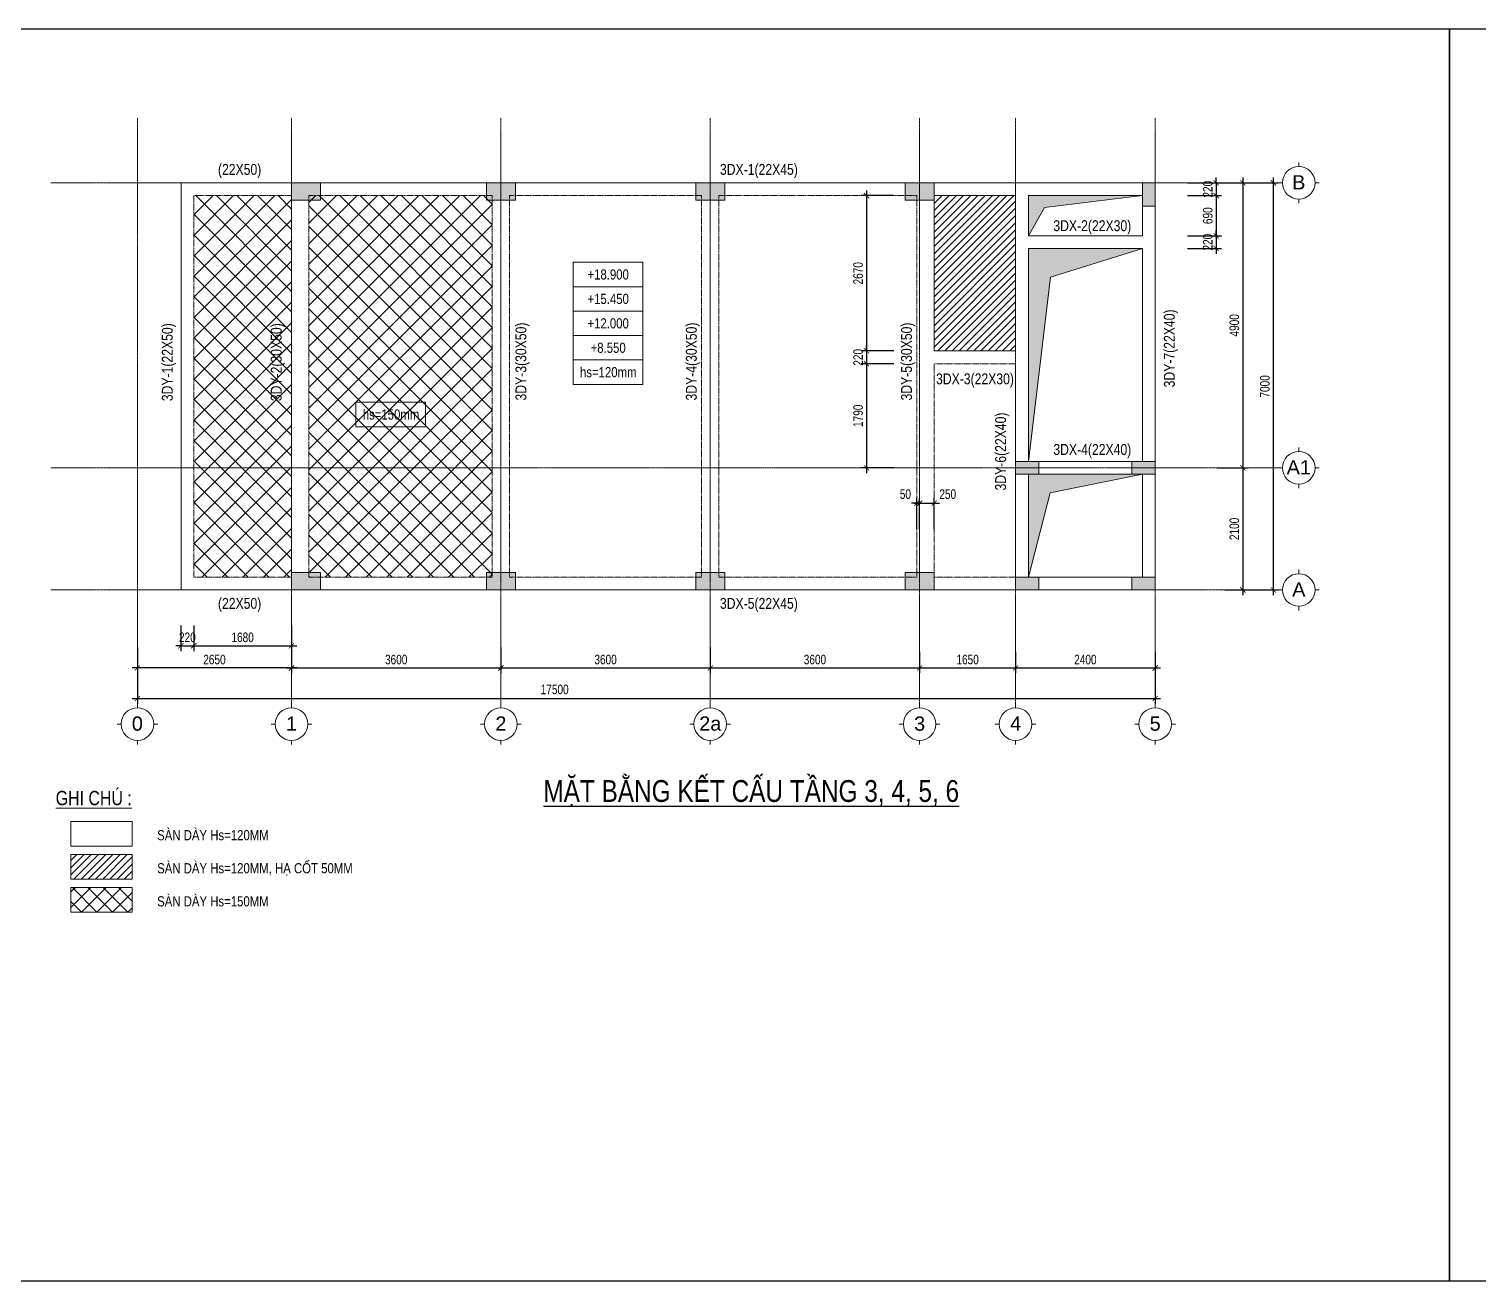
# Model space of a CAD drawing. Extents: x -165145 to 691808, y -202842 to 311040.
# Drawn here: x 266647 to 291563, y -21190 to 335 of the extents above; entities that cross this region are included whole.
import ezdxf
from ezdxf.enums import TextEntityAlignment as Align

# ---------------------------------------------------------------- set-up
doc = ezdxf.new("R2010")
doc.units = 0
doc.header["$LTSCALE"] = 10
doc.header["$MEASUREMENT"] = 0
for name, pattern in [('CENTER', [2, 1.25, -0.25, 0.25, -0.25]), ('HIDDEN', [2.3807, 1.587, -0.7937]), ('ketcau-1', [2, 1, 1])]:
    doc.linetypes.add(name, pattern=pattern)
doc.layers.get('0').update_dxf_attribs({"linetype": 'CONTINUOUS'})
doc.layers.get('Defpoints').update_dxf_attribs({"color": 5, "linetype": 'CONTINUOUS'})
doc.layers.add('GE_KC_AXIS', color=5, linetype='CENTER')
doc.layers.add('GE_KC_TEXT_BIG', color=4, linetype='CONTINUOUS')
for name, color, linetype, lineweight in [('GE_KC_DIM', 1, 'CONTINUOUS', 20), ('GE_KC_GHICHU', 4, 'CONTINUOUS', 20), ('GE_KC_HATCH', 250, 'CONTINUOUS', 20), ('GE_KC_NETKHUAT', 9, 'HIDDEN', 20), ('GE_KC_NETMANH', 8, 'CONTINUOUS', 20), ('GE_KC_NETTHAY', 2, 'CONTINUOUS', 20), ('GE_KC_TEXT', 4, 'CONTINUOUS', 20), ('GE_KC_TEXT TRUC', 4, 'CONTINUOUS', 20), ('GE_KC_TRUC', 5, 'CENTER', 20), ('L-SITE', 91, 'CONTINUOUS', 9)]:
    doc.layers.add(name, color=color, linetype=linetype, lineweight=lineweight)
doc.styles.add('Arial', font='arial.ttf', dxfattribs={"height": 400})
doc.styles.add('GE_KC-Arial', font='arial.ttf', dxfattribs={"width": 0.75})
doc.styles.add('VNCC-Arial', font='arial.ttf', dxfattribs={"width": 0.8})
doc.dimstyles.new('GE_KC_DIM75', dxfattribs={"dimscale": 75, "dimtxt": 2.2, "dimasz": 1.2, "dimexe": 1.2, "dimexo": 0, "dimgap": 0.8, "dimtad": 1, "dimdec": 0, "dimzin": 1, "dimdsep": 46, "dimtxsty": 'GE_KC-Arial', "dimblk": 'ARCHTICK', "dimcen": 1.2, "dimdle": 1.2, "dimclrd": 1, "dimclre": 1, "dimclrt": 4, "dimadec": 0, "dimazin": 0, "dimtfac": 1, "dimtdec": 0, "dimtix": 1, "dimtmove": 2, "dimatfit": 3, "dimfxl": 0.15, "dimtvp": 0.833333, "dimtolj": 1, "dimtzin": 0, "dimarcsym": 0})

# ---------------------------------------------------------------- blocks, each defined once
blk = doc.blocks.new('Grid - M_Grid Head - Circle-24584-TẦNG 2')
at = {"layer": 'L-SITE'}
for p, q in [((0, 4), (0, 5)), ((-4, 0), (-5, 0)), ((4, 0), (5, 0)), ((0, -4), (0, -5))]:
    blk.add_line(p, q, dxfattribs=at)
blk.add_circle((0, 0), 4, dxfattribs=at)
blk = doc.blocks.new('_ArchTick')
at = {"color": 0, "linetype": 'ByBlock', "const_width": 0.15}
blk.add_lwpolyline([(-0.5, -0.5), (0.5, 0.5)], dxfattribs=at)
blk = doc.blocks.new('*D1464')
at = {"layer": 'Defpoints', "color": 0, "transparency": 16777216}
for p in [(15914, 7000), (16882, 7000), (16048, 0)]:
    blk.add_point(p, dxfattribs=at)
at = {"layer": 'GE_KC_DIM', "color": 1, "lineweight": -2, "transparency": 16777216}
for p, q in [((15914, 7000), (16972, 7000)), ((16882, -90), (16882, 7090)), ((16048, 0), (16972, 0))]:
    blk.add_line(p, q, dxfattribs=at)
at = {"layer": 'GE_KC_DIM', "color": 1, "lineweight": -2, "transparency": 16777216, "xscale": 90, "yscale": 90, "zscale": 90}
for p, rotation in [((16882, 7000), 90), ((16882, 0), 270)]:
    blk.add_blockref('_ArchTick', p, dxfattribs=dict(at, rotation=rotation))
at = {"layer": 'GE_KC_DIM', "color": 4, "transparency": 16777216, "insert": (16737, 3500), "char_height": 165, "attachment_point": 5, "rotation": 90, "style": 'GE_KC-Arial'}
blk.add_mtext('\\A1;7000', dxfattribs=at)
blk = doc.blocks.new('*D1465')
at = {"layer": 'Defpoints', "color": 0, "transparency": 16777216}
for p in [(0, -991), (3600, -991), (3600, -1341)]:
    blk.add_point(p, dxfattribs=at)
at = {"layer": 'GE_KC_DIM', "color": 1, "lineweight": -2, "transparency": 16777216}
for p, q in [((0, -991), (0, -1431)), ((3600, -991), (3600, -1431)), ((-90, -1341), (3690, -1341))]:
    blk.add_line(p, q, dxfattribs=at)
at = {"layer": 'GE_KC_DIM', "color": 1, "lineweight": -2, "transparency": 16777216, "xscale": 90, "yscale": 90, "zscale": 90, "rotation": 180}
blk.add_blockref('_ArchTick', (0, -1341), dxfattribs=at)
at = {"layer": 'GE_KC_DIM', "color": 1, "lineweight": -2, "transparency": 16777216, "xscale": 90, "yscale": 90, "zscale": 90}
blk.add_blockref('_ArchTick', (3600, -1341), dxfattribs=at)
at = {"layer": 'GE_KC_DIM', "color": 4, "transparency": 16777216, "insert": (1800, -1197), "char_height": 165, "attachment_point": 5, "style": 'GE_KC-Arial'}
blk.add_mtext('\\A1;3600', dxfattribs=at)
blk = doc.blocks.new('*D1466')
at = {"layer": 'Defpoints', "color": 0, "transparency": 16777216}
for p in [(10800, -1062), (12450, -1062), (12450, -1341)]:
    blk.add_point(p, dxfattribs=at)
at = {"layer": 'GE_KC_DIM', "color": 1, "lineweight": -2, "transparency": 16777216}
for p, q in [((10800, -1062), (10800, -1431)), ((12450, -1062), (12450, -1431)), ((10710, -1341), (12540, -1341))]:
    blk.add_line(p, q, dxfattribs=at)
at = {"layer": 'GE_KC_DIM', "color": 1, "lineweight": -2, "transparency": 16777216, "xscale": 90, "yscale": 90, "zscale": 90, "rotation": 180}
blk.add_blockref('_ArchTick', (10800, -1341), dxfattribs=at)
at = {"layer": 'GE_KC_DIM', "color": 1, "lineweight": -2, "transparency": 16777216, "xscale": 90, "yscale": 90, "zscale": 90}
blk.add_blockref('_ArchTick', (12450, -1341), dxfattribs=at)
at = {"layer": 'GE_KC_DIM', "color": 4, "transparency": 16777216, "insert": (11625, -1197), "char_height": 165, "attachment_point": 5, "style": 'GE_KC-Arial'}
blk.add_mtext('\\A1;1650', dxfattribs=at)
blk = doc.blocks.new('*D1467')
at = {"layer": 'Defpoints', "color": 0, "transparency": 16777216}
for p in [(12450, -1062), (14850, -1062), (14850, -1341)]:
    blk.add_point(p, dxfattribs=at)
at = {"layer": 'GE_KC_DIM', "color": 1, "lineweight": -2, "transparency": 16777216}
for p, q in [((12450, -1062), (12450, -1431)), ((14850, -1062), (14850, -1431)), ((12360, -1341), (14940, -1341))]:
    blk.add_line(p, q, dxfattribs=at)
at = {"layer": 'GE_KC_DIM', "color": 1, "lineweight": -2, "transparency": 16777216, "xscale": 90, "yscale": 90, "zscale": 90, "rotation": 180}
blk.add_blockref('_ArchTick', (12450, -1341), dxfattribs=at)
at = {"layer": 'GE_KC_DIM', "color": 1, "lineweight": -2, "transparency": 16777216, "xscale": 90, "yscale": 90, "zscale": 90}
blk.add_blockref('_ArchTick', (14850, -1341), dxfattribs=at)
at = {"layer": 'GE_KC_DIM', "color": 4, "transparency": 16777216, "insert": (13650, -1197), "char_height": 165, "attachment_point": 5, "style": 'GE_KC-Arial'}
blk.add_mtext('\\A1;2400', dxfattribs=at)
blk = doc.blocks.new('*D1468')
at = {"layer": 'Defpoints', "color": 0, "transparency": 16777216}
for p in [(-2650, -991), (14850, -1062), (14850, -1866)]:
    blk.add_point(p, dxfattribs=at)
at = {"layer": 'GE_KC_DIM', "color": 1, "lineweight": -2, "transparency": 16777216}
for p, q in [((-2650, -991), (-2650, -1956)), ((14850, -1062), (14850, -1956)), ((-2740, -1866), (14940, -1866))]:
    blk.add_line(p, q, dxfattribs=at)
at = {"layer": 'GE_KC_DIM', "color": 1, "lineweight": -2, "transparency": 16777216, "xscale": 90, "yscale": 90, "zscale": 90, "rotation": 180}
blk.add_blockref('_ArchTick', (-2650, -1866), dxfattribs=at)
at = {"layer": 'GE_KC_DIM', "color": 1, "lineweight": -2, "transparency": 16777216, "xscale": 90, "yscale": 90, "zscale": 90}
blk.add_blockref('_ArchTick', (14850, -1866), dxfattribs=at)
at = {"layer": 'GE_KC_DIM', "color": 4, "transparency": 16777216, "insert": (4525, -1710), "char_height": 165, "attachment_point": 5, "style": 'GE_KC-Arial'}
blk.add_mtext('\\A1;17500', dxfattribs=at)
blk = doc.blocks.new('*D1469')
at = {"layer": 'Defpoints', "color": 0, "transparency": 16777216}
for p in [(15914, 7000), (15914, 2100), (16357, 2100)]:
    blk.add_point(p, dxfattribs=at)
at = {"layer": 'GE_KC_DIM', "color": 1, "lineweight": -2, "transparency": 16777216}
for p, q in [((15914, 7000), (16447, 7000)), ((16357, 7090), (16357, 2010)), ((15914, 2100), (16447, 2100))]:
    blk.add_line(p, q, dxfattribs=at)
at = {"layer": 'GE_KC_DIM', "color": 1, "lineweight": -2, "transparency": 16777216, "xscale": 90, "yscale": 90, "zscale": 90}
for p, rotation in [((16357, 7000), 90), ((16357, 2100), 270)]:
    blk.add_blockref('_ArchTick', p, dxfattribs=dict(at, rotation=rotation))
at = {"layer": 'GE_KC_DIM', "color": 4, "transparency": 16777216, "insert": (16212, 4550), "char_height": 165, "attachment_point": 5, "rotation": 90, "style": 'GE_KC-Arial'}
blk.add_mtext('\\A1;4900', dxfattribs=at)
blk = doc.blocks.new('*D1470')
at = {"layer": 'Defpoints', "color": 0, "transparency": 16777216}
for p in [(15914, 2100), (16048, 0), (16357, 0)]:
    blk.add_point(p, dxfattribs=at)
at = {"layer": 'GE_KC_DIM', "color": 1, "lineweight": -2, "transparency": 16777216}
for p, q in [((15914, 2100), (16447, 2100)), ((16357, 2190), (16357, -90)), ((16048, 0), (16447, 0))]:
    blk.add_line(p, q, dxfattribs=at)
at = {"layer": 'GE_KC_DIM', "color": 1, "lineweight": -2, "transparency": 16777216, "xscale": 90, "yscale": 90, "zscale": 90}
for p, rotation in [((16357, 2100), 90), ((16357, 0), 270)]:
    blk.add_blockref('_ArchTick', p, dxfattribs=dict(at, rotation=rotation))
at = {"layer": 'GE_KC_DIM', "color": 4, "transparency": 16777216, "insert": (16212, 1050), "char_height": 165, "attachment_point": 5, "rotation": 90, "style": 'GE_KC-Arial'}
blk.add_mtext('\\A1;2100', dxfattribs=at)
blk = doc.blocks.new('*D1471')
at = {"layer": 'Defpoints', "color": 0, "transparency": 16777216}
for p in [(-2650, -991), (0, -991), (-2650, -1341)]:
    blk.add_point(p, dxfattribs=at)
at = {"layer": 'GE_KC_DIM', "color": 1, "lineweight": -2, "transparency": 16777216}
for p, q in [((-2650, -991), (-2650, -1431)), ((0, -991), (0, -1431)), ((90, -1341), (-2740, -1341))]:
    blk.add_line(p, q, dxfattribs=at)
at = {"layer": 'GE_KC_DIM', "color": 1, "lineweight": -2, "transparency": 16777216, "xscale": 90, "yscale": 90, "zscale": 90, "rotation": 180}
blk.add_blockref('_ArchTick', (-2650, -1341), dxfattribs=at)
at = {"layer": 'GE_KC_DIM', "color": 1, "lineweight": -2, "transparency": 16777216, "xscale": 90, "yscale": 90, "zscale": 90}
blk.add_blockref('_ArchTick', (0, -1341), dxfattribs=at)
at = {"layer": 'GE_KC_DIM', "color": 4, "transparency": 16777216, "insert": (-1325, -1197), "char_height": 165, "attachment_point": 5, "style": 'GE_KC-Arial'}
blk.add_mtext('\\A1;2650', dxfattribs=at)
blk = doc.blocks.new('*D1472')
at = {"layer": 'Defpoints', "color": 0, "transparency": 16777216}
for p in [(3600, -991), (7200, -991), (7200, -1341)]:
    blk.add_point(p, dxfattribs=at)
at = {"layer": 'GE_KC_DIM', "color": 1, "lineweight": -2, "transparency": 16777216}
for p, q in [((3600, -991), (3600, -1431)), ((7200, -991), (7200, -1431)), ((3510, -1341), (7290, -1341))]:
    blk.add_line(p, q, dxfattribs=at)
at = {"layer": 'GE_KC_DIM', "color": 1, "lineweight": -2, "transparency": 16777216, "xscale": 90, "yscale": 90, "zscale": 90, "rotation": 180}
blk.add_blockref('_ArchTick', (3600, -1341), dxfattribs=at)
at = {"layer": 'GE_KC_DIM', "color": 1, "lineweight": -2, "transparency": 16777216, "xscale": 90, "yscale": 90, "zscale": 90}
blk.add_blockref('_ArchTick', (7200, -1341), dxfattribs=at)
at = {"layer": 'GE_KC_DIM', "color": 4, "transparency": 16777216, "insert": (5400, -1197), "char_height": 165, "attachment_point": 5, "style": 'GE_KC-Arial'}
blk.add_mtext('\\A1;3600', dxfattribs=at)
blk = doc.blocks.new('*D1473')
at = {"layer": 'Defpoints', "color": 0, "transparency": 16777216}
for p in [(7200, -991), (10800, -1062), (10800, -1341)]:
    blk.add_point(p, dxfattribs=at)
at = {"layer": 'GE_KC_DIM', "color": 1, "lineweight": -2, "transparency": 16777216}
for p, q in [((7200, -991), (7200, -1431)), ((10800, -1062), (10800, -1431)), ((7110, -1341), (10890, -1341))]:
    blk.add_line(p, q, dxfattribs=at)
at = {"layer": 'GE_KC_DIM', "color": 1, "lineweight": -2, "transparency": 16777216, "xscale": 90, "yscale": 90, "zscale": 90, "rotation": 180}
blk.add_blockref('_ArchTick', (7200, -1341), dxfattribs=at)
at = {"layer": 'GE_KC_DIM', "color": 1, "lineweight": -2, "transparency": 16777216, "xscale": 90, "yscale": 90, "zscale": 90}
blk.add_blockref('_ArchTick', (10800, -1341), dxfattribs=at)
at = {"layer": 'GE_KC_DIM', "color": 4, "transparency": 16777216, "insert": (9000, -1197), "char_height": 165, "attachment_point": 5, "style": 'GE_KC-Arial'}
blk.add_mtext('\\A1;3600', dxfattribs=at)
blk = doc.blocks.new('A$C4141f814')
at = {"layer": 'GE_KC_HATCH'}
h = blk.add_hatch(dxfattribs=at)
h.set_pattern_fill('ANSI37', color=256, scale=2000)
h.set_pattern_definition([(45, (-245286.46, -5683.93), (-176.7767, 176.7767), []), (135, (-245286.46, -5683.93), (-176.7767, -176.7767), [])])
h.paths.add_polyline_path([(300, 220), (3450, 220), (3450, 6780), (300, 6780)])
h.paths.add_polyline_path([(-1680, 220), (0, 220), (0, 6780), (-1680, 6780)])
h = blk.add_hatch(dxfattribs=at)
h.set_pattern_fill('ANSI31', color=256, scale=700)
h.set_pattern_definition([(45, (-218733.47, 9309.91), (-61.871843, 61.871843), [])])
h.paths.add_polyline_path([(12450, 6775), (11050, 6785), (11050, 6610), (11050, 6600), (11050, 4110), (12450, 4110)])
h.paths.add_polyline_path([(12384, 4366), (12384, 5829)], flags=16)
h = blk.add_hatch(color=256, dxfattribs=at)
h.dxf.hatch_style = 1
h.paths.add_polyline_path([(12947, 6577), (14630, 6780), (12670, 6780), (12670, 6090)])
h = blk.add_hatch(color=256, dxfattribs=at)
h.dxf.hatch_style = 1
h.paths.add_polyline_path([(12670, 5870), (12670, 2210), (13050, 5379), (14630, 5870)])
h = blk.add_hatch(color=256, dxfattribs=at)
h.dxf.hatch_style = 1
h.paths.add_polyline_path([(13044, 1670), (14630, 1990), (12670, 1990), (12670, 220)])
at = {"layer": 'GE_KC_HATCH', "flags": 128}
for points in [[(12670, 6090), (12947, 6577), (14630, 6780)], [(12670, 2210), (13050, 5379), (14630, 5870)], [(12670, 220), (13044, 1670), (14630, 1990)]]:
    blk.add_lwpolyline(points, dxfattribs=at)
at = {"layer": 'GE_KC_NETKHUAT'}
for p, q in [((-1680, 220), (-1680, 6780)), ((0, 6780), (-1680, 6780)), ((0, 6780), (0, 220)), ((3450, 6780), (300, 6780)), ((300, 6780), (300, 220)), ((3450, 6780), (3450, 220)), ((3750, 6780), (3750, 220)), ((7050, 6780), (3750, 6780)), ((7050, 6780), (7050, 220)), ((10750, 6780), (7350, 6780)), ((7350, 6780), (7350, 220)), ((10750, 6780), (10750, 220)), ((11050, 6780), (11050, 4110)), ((12450, 6780), (11050, 6780)), ((12450, 6780), (12450, 4110)), ((12450, 4110), (11050, 4110)), ((11050, 3890), (11050, 220)), ((12450, 3890), (11050, 3890)), ((12450, 3890), (12450, 220)), ((0, 220), (-1680, 220)), ((3450, 220), (300, 220)), ((7050, 220), (3750, 220)), ((10750, 220), (7350, 220)), ((12450, 220), (11050, 220))]:
    blk.add_line(p, q, dxfattribs=at)
at = {"layer": 'GE_KC_NETTHAY'}
for p, q in [((14850, 7000), (-1900, 7000)), ((-1900, 7000), (-1900, 0)), ((14850, 7000), (14850, 0)), ((12670, 6780), (12670, 6090)), ((14630, 6780), (12670, 6780)), ((14630, 6780), (14630, 6090)), ((14630, 6090), (12670, 6090)), ((12670, 5870), (12670, 2210)), ((14630, 5870), (12670, 5870)), ((14630, 5870), (14630, 2210)), ((12670, 2210), (14630, 2210)), ((12670, 1990), (12670, 220)), ((12670, 1990), (14630, 1990)), ((14630, 1990), (14630, 220)), ((14850, 0), (-1900, 0)), ((14630, 220), (12670, 220))]:
    blk.add_line(p, q, dxfattribs=at)
blk.add_lwpolyline([(11050, 6780), (12450, 6780), (12450, 4110), (11050, 4110)], close=True, dxfattribs=at)
blk = doc.blocks.new('A$Ced011573')
at = {"layer": 'GE_KC_HATCH', "linetype": 'ketcau-1'}
for points in [[(500, 7000), (0, 7000), (0, 6700), (500, 6700)], [(3850, 7000), (3350, 7000), (3350, 6700), (3850, 6700)], [(7450, 7000), (6950, 7000), (6950, 6700), (7450, 6700)], [(11050, 7000), (10550, 7000), (10550, 6700), (11050, 6700)], [(14850, 7000), (14630, 7000), (14630, 6600), (14850, 6600)], [(12850, 2210), (12450, 2210), (12450, 1990), (12850, 1990)], [(14850, 2210), (14450, 2210), (14450, 1990), (14850, 1990)], [(500, 300), (0, 300), (0, 0), (500, 0)], [(3850, 300), (3350, 300), (3350, 0), (3850, 0)], [(7450, 300), (6950, 300), (6950, 0), (7450, 0)], [(11050, 300), (10550, 300), (10550, 0), (11050, 0)], [(12850, 220), (12450, 220), (12450, 0), (12850, 0)], [(14850, 220), (14450, 220), (14450, 0), (14850, 0)]]:
    blk.add_hatch(color=1, dxfattribs=at).paths.add_polyline_path(points)
at = {"layer": 'GE_KC_NETTHAY', "linetype": 'Continuous'}
for points in [[(500, 7000), (0, 7000), (0, 6700), (500, 6700)], [(3850, 7000), (3350, 7000), (3350, 6700), (3850, 6700)], [(7450, 7000), (6950, 7000), (6950, 6700), (7450, 6700)], [(11050, 7000), (10550, 7000), (10550, 6700), (11050, 6700)], [(14850, 7000), (14630, 7000), (14630, 6600), (14850, 6600)], [(12850, 2210), (12450, 2210), (12450, 1990), (12850, 1990)], [(14850, 2210), (14450, 2210), (14450, 1990), (14850, 1990)], [(500, 300), (0, 300), (0, 0), (500, 0)], [(3850, 300), (3350, 300), (3350, 0), (3850, 0)], [(7450, 300), (6950, 300), (6950, 0), (7450, 0)], [(11050, 300), (10550, 300), (10550, 0), (11050, 0)], [(12850, 220), (12450, 220), (12450, 0), (12850, 0)], [(14850, 220), (14450, 220), (14450, 0), (14850, 0)]]:
    blk.add_lwpolyline(points, close=True, dxfattribs=at)
blk = doc.blocks.new('*D2087')
at = {"layer": 'Defpoints', "color": 0, "transparency": 16777216}
for p in [(281961, -7818), (281911, -8263), (281961, -8263)]:
    blk.add_point(p, dxfattribs=at)
at = {"layer": 'GE_KC_DIM', "color": 1, "lineweight": -2, "transparency": 16777216}
for p, q in [((281911, -7818), (281821, -7818)), ((281911, -8263), (281911, -7728)), ((281911, -7818), (281961, -7818)), ((281961, -8263), (281961, -7728)), ((281961, -7818), (282051, -7818))]:
    blk.add_line(p, q, dxfattribs=at)
at = {"layer": 'GE_KC_DIM', "color": 1, "lineweight": -2, "transparency": 16777216, "xscale": 90, "yscale": 90, "zscale": 90}
blk.add_blockref('_ArchTick', (281911, -7818), dxfattribs=at)
at = {"layer": 'GE_KC_DIM', "color": 1, "lineweight": -2, "transparency": 16777216, "xscale": 90, "yscale": 90, "zscale": 90, "rotation": 180}
blk.add_blockref('_ArchTick', (281961, -7818), dxfattribs=at)
at = {"layer": 'GE_KC_DIM', "color": 4, "transparency": 16777216, "insert": (281717, -7663), "char_height": 165, "attachment_point": 5, "style": 'GE_KC-Arial'}
blk.add_mtext('\\A1;50', dxfattribs=at)
blk = doc.blocks.new('*D2088')
at = {"layer": 'Defpoints', "color": 0, "transparency": 16777216}
for p in [(282211, -7818), (281961, -8263), (282211, -8263)]:
    blk.add_point(p, dxfattribs=at)
at = {"layer": 'GE_KC_DIM', "color": 1, "lineweight": -2, "transparency": 16777216}
for p, q in [((281871, -7818), (282301, -7818)), ((281961, -8263), (281961, -7728)), ((282211, -8263), (282211, -7728))]:
    blk.add_line(p, q, dxfattribs=at)
at = {"layer": 'GE_KC_DIM', "color": 1, "lineweight": -2, "transparency": 16777216, "xscale": 90, "yscale": 90, "zscale": 90, "rotation": 180}
blk.add_blockref('_ArchTick', (281961, -7818), dxfattribs=at)
at = {"layer": 'GE_KC_DIM', "color": 1, "lineweight": -2, "transparency": 16777216, "xscale": 90, "yscale": 90, "zscale": 90}
blk.add_blockref('_ArchTick', (282211, -7818), dxfattribs=at)
at = {"layer": 'GE_KC_DIM', "color": 4, "transparency": 16777216, "insert": (282445, -7663), "char_height": 165, "attachment_point": 5, "style": 'GE_KC-Arial'}
blk.add_mtext('\\A1;250', dxfattribs=at)
blk = doc.blocks.new('*D2100')
at = {"layer": 'Defpoints', "color": 0, "transparency": 16777216}
for p in [(286570, -2310), (286570, -2530), (287060, -2530)]:
    blk.add_point(p, dxfattribs=at)
at = {"layer": 'GE_KC_DIM', "color": 1, "lineweight": -2, "transparency": 16777216}
for p, q in [((287060, -2310), (287060, -2220)), ((286570, -2310), (287150, -2310)), ((287060, -2310), (287060, -2530)), ((286570, -2530), (287150, -2530)), ((287060, -2530), (287060, -2620))]:
    blk.add_line(p, q, dxfattribs=at)
at = {"layer": 'GE_KC_DIM', "color": 1, "lineweight": -2, "transparency": 16777216, "xscale": 90, "yscale": 90, "zscale": 90}
for p, rotation in [((287060, -2310), 270), ((287060, -2530), 90)]:
    blk.add_blockref('_ArchTick', p, dxfattribs=dict(at, rotation=rotation))
at = {"layer": 'GE_KC_DIM', "color": 4, "transparency": 16777216, "insert": (286916, -2420), "char_height": 165, "attachment_point": 5, "rotation": 90, "style": 'GE_KC-Arial'}
blk.add_mtext('\\A1;220', dxfattribs=at)
blk = doc.blocks.new('*D2101')
at = {"layer": 'Defpoints', "color": 0, "transparency": 16777216}
for p in [(286570, -2530), (286570, -3220), (287060, -3220)]:
    blk.add_point(p, dxfattribs=at)
at = {"layer": 'GE_KC_DIM', "color": 1, "lineweight": -2, "transparency": 16777216}
for p, q in [((287060, -2440), (287060, -3310)), ((286570, -2530), (287150, -2530)), ((286570, -3220), (287150, -3220))]:
    blk.add_line(p, q, dxfattribs=at)
at = {"layer": 'GE_KC_DIM', "color": 1, "lineweight": -2, "transparency": 16777216, "xscale": 90, "yscale": 90, "zscale": 90}
for p, rotation in [((287060, -2530), 90), ((287060, -3220), 270)]:
    blk.add_blockref('_ArchTick', p, dxfattribs=dict(at, rotation=rotation))
at = {"layer": 'GE_KC_DIM', "color": 4, "transparency": 16777216, "insert": (286916, -2875), "char_height": 165, "attachment_point": 5, "rotation": 90, "style": 'GE_KC-Arial'}
blk.add_mtext('\\A1;690', dxfattribs=at)
blk = doc.blocks.new('*D2102')
at = {"layer": 'Defpoints', "color": 0, "transparency": 16777216}
for p in [(286570, -3220), (286570, -3440), (287060, -3440)]:
    blk.add_point(p, dxfattribs=at)
at = {"layer": 'GE_KC_DIM', "color": 1, "lineweight": -2, "transparency": 16777216}
for p, q in [((286570, -3220), (287150, -3220)), ((287060, -3220), (287060, -3130)), ((287060, -3220), (287060, -3440)), ((286570, -3440), (287150, -3440)), ((287060, -3440), (287060, -3530))]:
    blk.add_line(p, q, dxfattribs=at)
at = {"layer": 'GE_KC_DIM', "color": 1, "lineweight": -2, "transparency": 16777216, "xscale": 90, "yscale": 90, "zscale": 90}
for p, rotation in [((287060, -3220), 270), ((287060, -3440), 90)]:
    blk.add_blockref('_ArchTick', p, dxfattribs=dict(at, rotation=rotation))
at = {"layer": 'GE_KC_DIM', "color": 4, "transparency": 16777216, "insert": (286916, -3330), "char_height": 165, "attachment_point": 5, "rotation": 90, "style": 'GE_KC-Arial'}
blk.add_mtext('\\A1;220', dxfattribs=at)
blk = doc.blocks.new('*D2103')
at = {"layer": 'Defpoints', "color": 0, "transparency": 16777216}
for p in [(281517, -2530), (281048, -5200), (281517, -5200)]:
    blk.add_point(p, dxfattribs=at)
at = {"layer": 'GE_KC_DIM', "color": 1, "lineweight": -2, "transparency": 16777216}
for p, q in [((281048, -2440), (281048, -5290)), ((281517, -2530), (280958, -2530)), ((281517, -5200), (280958, -5200))]:
    blk.add_line(p, q, dxfattribs=at)
at = {"layer": 'GE_KC_DIM', "color": 1, "lineweight": -2, "transparency": 16777216, "xscale": 90, "yscale": 90, "zscale": 90}
for p, rotation in [((281048, -2530), 90), ((281048, -5200), 270)]:
    blk.add_blockref('_ArchTick', p, dxfattribs=dict(at, rotation=rotation))
at = {"layer": 'GE_KC_DIM', "color": 4, "transparency": 16777216, "insert": (280904, -3865), "char_height": 165, "attachment_point": 5, "rotation": 90, "style": 'GE_KC-Arial'}
blk.add_mtext('\\A1;2670', dxfattribs=at)
blk = doc.blocks.new('*D2104')
at = {"layer": 'Defpoints', "color": 0, "transparency": 16777216}
for p in [(281517, -5200), (281048, -5420), (281517, -5420)]:
    blk.add_point(p, dxfattribs=at)
at = {"layer": 'GE_KC_DIM', "color": 1, "lineweight": -2, "transparency": 16777216}
for p, q in [((281517, -5200), (280958, -5200)), ((281048, -5200), (281048, -5110)), ((281048, -5200), (281048, -5420)), ((281517, -5420), (280958, -5420)), ((281048, -5420), (281048, -5510))]:
    blk.add_line(p, q, dxfattribs=at)
at = {"layer": 'GE_KC_DIM', "color": 1, "lineweight": -2, "transparency": 16777216, "xscale": 90, "yscale": 90, "zscale": 90}
for p, rotation in [((281048, -5200), 270), ((281048, -5420), 90)]:
    blk.add_blockref('_ArchTick', p, dxfattribs=dict(at, rotation=rotation))
at = {"layer": 'GE_KC_DIM', "color": 4, "transparency": 16777216, "insert": (280904, -5310), "char_height": 165, "attachment_point": 5, "rotation": 90, "style": 'GE_KC-Arial'}
blk.add_mtext('\\A1;220', dxfattribs=at)
blk = doc.blocks.new('*D2105')
at = {"layer": 'Defpoints', "color": 0, "transparency": 16777216}
for p in [(281517, -5420), (281048, -7210), (281517, -7210)]:
    blk.add_point(p, dxfattribs=at)
at = {"layer": 'GE_KC_DIM', "color": 1, "lineweight": -2, "transparency": 16777216}
for p, q in [((281517, -5420), (280958, -5420)), ((281048, -5330), (281048, -7300)), ((281517, -7210), (280958, -7210))]:
    blk.add_line(p, q, dxfattribs=at)
at = {"layer": 'GE_KC_DIM', "color": 1, "lineweight": -2, "transparency": 16777216, "xscale": 90, "yscale": 90, "zscale": 90}
for p, rotation in [((281048, -5420), 90), ((281048, -7210), 270)]:
    blk.add_blockref('_ArchTick', p, dxfattribs=dict(at, rotation=rotation))
at = {"layer": 'GE_KC_DIM', "color": 4, "transparency": 16777216, "insert": (280904, -6315), "char_height": 165, "attachment_point": 5, "rotation": 90, "style": 'GE_KC-Arial'}
blk.add_mtext('\\A1;1790', dxfattribs=at)
blk = doc.blocks.new('*D2148')
at = {"layer": 'Defpoints', "color": 0, "transparency": 16777216}
for p in [(269261, -9921), (269481, -9921), (269481, -10269)]:
    blk.add_point(p, dxfattribs=at)
at = {"layer": 'GE_KC_DIM', "color": 1, "lineweight": -2, "transparency": 16777216}
for p, q in [((269261, -9921), (269261, -10359)), ((269481, -9921), (269481, -10359)), ((269261, -10269), (269171, -10269)), ((269261, -10269), (269481, -10269)), ((269481, -10269), (269571, -10269))]:
    blk.add_line(p, q, dxfattribs=at)
at = {"layer": 'GE_KC_DIM', "color": 1, "lineweight": -2, "transparency": 16777216, "xscale": 90, "yscale": 90, "zscale": 90}
blk.add_blockref('_ArchTick', (269261, -10269), dxfattribs=at)
at = {"layer": 'GE_KC_DIM', "color": 1, "lineweight": -2, "transparency": 16777216, "xscale": 90, "yscale": 90, "zscale": 90, "rotation": 180}
blk.add_blockref('_ArchTick', (269481, -10269), dxfattribs=at)
at = {"layer": 'GE_KC_DIM', "color": 4, "transparency": 16777216, "insert": (269371, -10125), "char_height": 165, "attachment_point": 5, "style": 'GE_KC-Arial'}
blk.add_mtext('\\A1;220', dxfattribs=at)
blk = doc.blocks.new('*D2149')
at = {"layer": 'Defpoints', "color": 0, "transparency": 16777216}
for p in [(269481, -9921), (271161, -9921), (271161, -10269)]:
    blk.add_point(p, dxfattribs=at)
at = {"layer": 'GE_KC_DIM', "color": 1, "lineweight": -2, "transparency": 16777216}
for p, q in [((269481, -9921), (269481, -10359)), ((271161, -9921), (271161, -10359)), ((269391, -10269), (271251, -10269))]:
    blk.add_line(p, q, dxfattribs=at)
at = {"layer": 'GE_KC_DIM', "color": 1, "lineweight": -2, "transparency": 16777216, "xscale": 90, "yscale": 90, "zscale": 90, "rotation": 180}
blk.add_blockref('_ArchTick', (269481, -10269), dxfattribs=at)
at = {"layer": 'GE_KC_DIM', "color": 1, "lineweight": -2, "transparency": 16777216, "xscale": 90, "yscale": 90, "zscale": 90}
blk.add_blockref('_ArchTick', (271161, -10269), dxfattribs=at)
at = {"layer": 'GE_KC_DIM', "color": 4, "transparency": 16777216, "insert": (270321, -10125), "char_height": 165, "attachment_point": 5, "style": 'GE_KC-Arial'}
blk.add_mtext('\\A1;1680', dxfattribs=at)
blk = doc.blocks.new('TRUC')
at = {"layer": 'GE_KC_TRUC', "ltscale": 2}
for p, q in [((-2650, -1955.6), (-2650, 8124.4)), ((0, -1955.6), (0, 8124.4)), ((3600, -1955.6), (3600, 8124.4)), ((7200, -1955.6), (7200, 8124.4)), ((10800, -1955.6), (10800, 8124.4)), ((12450, -1955.6), (12450, 8124.4)), ((14850, -1955.6), (14850, 8124.4)), ((-4139.6, 7000), (16969.7, 7000)), ((-4139.6, 2100), (16969.7, 2100)), ((-4139.6, 0), (16969.7, 0))]:
    blk.add_line(p, q, dxfattribs=at)
at = {"layer": 'GE_KC_TEXT TRUC', "lineweight": 9, "xscale": 70, "yscale": 70, "zscale": 70, "rotation": 270}
for p in [(17319.7, 7000), (17319.7, 2100), (17319.7, 0), (-2650, -2305.6), (0, -2305.6), (3600, -2305.6), (7200, -2305.6), (10800, -2305.6), (12450, -2305.6), (14850, -2305.6)]:
    blk.add_blockref('Grid - M_Grid Head - Circle-24584-TẦNG 2', p, dxfattribs=at)
at = {"layer": 'GE_KC_TEXT TRUC', "style": 'Arial'}
for s, p in [('B', (17319.7, 6886.4)), ('A1', (17319.7, 1986.4)), ('A', (17319.7, -113.6)), ('0', (-2650, -2419.2)), ('1', (0, -2419.2)), ('2', (3600, -2419.2)), ('2a', (7200, -2419.2)), ('3', (10800, -2419.2)), ('4', (12450, -2419.2)), ('5', (14850, -2419.2))]:
    blk.add_text(s, height=245, dxfattribs=at).set_placement(p, align=Align.CENTER)
at = {"layer": 'GE_KC_DIM'}
for base, p1, p2, picture, middle in [((16881.7, 7000), (16048.4, 0), (15914.3, 7000), '*D1464', (16737.4, 3500)), ((16356.7, 2100), (15914.3, 7000), (15914.3, 2100), '*D1469', (16212.4, 4550)), ((16356.7, 0), (15914.3, 2100), (16048.4, 0), '*D1470', (16212.4, 1050))]:
    dim = blk.add_linear_dim(base=base, p1=p1, p2=p2, angle=90, dimstyle='GE_KC_DIM75', dxfattribs=at)
    dim.commit()
    dim.dimension.update_dxf_attribs({"geometry": picture, "text_midpoint": middle})
dim = blk.add_linear_dim(base=(14850, -1866.2), p1=(-2650, -990.7), p2=(14850, -1061.9), dimstyle='GE_KC_DIM75', dxfattribs=at)
dim.commit()
dim.dimension.update_dxf_attribs({"geometry": '*D1468', "text_midpoint": (4525, -1710.5), "dimtype": 128})
for base, p1, p2, picture, middle in [((-2650, -1341.2), (0, -990.7), (-2650, -990.7), '*D1471', (-1325, -1197)), ((3600, -1341.2), (0, -990.7), (3600, -990.7), '*D1465', (1800, -1196.9)), ((7200, -1341.2), (3600, -990.7), (7200, -990.7), '*D1472', (5400, -1196.9)), ((10800, -1341.2), (7200, -990.7), (10800, -1061.9), '*D1473', (9000, -1196.9)), ((12450, -1341.2), (10800, -1061.9), (12450, -1061.9), '*D1466', (11625, -1197)), ((14850, -1341.2), (12450, -1061.9), (14850, -1061.9), '*D1467', (13650, -1197))]:
    dim = blk.add_linear_dim(base=base, p1=p1, p2=p2, dimstyle='GE_KC_DIM75', dxfattribs=at)
    dim.commit()
    dim.dimension.update_dxf_attribs({"geometry": picture, "text_midpoint": middle})

msp = doc.modelspace()

# ---------------------------------------------------------------- hatches: boundary and pattern name
at = {"layer": 'GE_KC_HATCH'}
h = msp.add_hatch(dxfattribs=at)
h.set_pattern_fill('ANSI31', color=250, scale=700)
h.set_pattern_definition([(45, (34584.06, -618.755), (-61.871843, 61.871843), [])])
h.paths.add_polyline_path([(268420.85574, -13857.1649), (267368.51511, -13857.1649), (267368.51511, -14280.46172), (268420.85574, -14280.46172)])
h = msp.add_hatch(dxfattribs=at)
h.set_pattern_fill('ANSI37', color=250, scale=1500)
h.paths.add_polyline_path([(268420.85574, -14425.83499), (267368.51511, -14425.83499), (267368.51511, -14849.13181), (268420.85574, -14849.13181)])

# ---------------------------------------------------------------- linework, layer by layer
at = {"layer": 'Defpoints'}
for points in [[(265197.50782, 334.78621), (291072.50782, 334.78621), (291072.50782, -21190.21379), (265197.50782, -21190.21379)], [(291072.50782, 334.78621), (316947.50782, 334.78621), (316947.50782, -21190.21379), (291072.50782, -21190.21379)]]:
    msp.add_lwpolyline(points, close=True, dxfattribs=at)
at = {"layer": 'GE_KC_GHICHU', "color": 8}
for points in [[(277202.38972, -3675.51276), (276002.57243, -3675.51276), (276002.57243, -4095.51276), (277202.38972, -4095.51276)], [(277202.38972, -4095.51276), (276002.57243, -4095.51276), (276002.57243, -4515.51276), (277202.38972, -4515.51276)], [(277202.38972, -4515.51276), (276002.57243, -4515.51276), (276002.57243, -4935.51276), (277202.38972, -4935.51276)], [(277202.38972, -4935.51276), (276002.57243, -4935.51276), (276002.57243, -5355.51276), (277202.38972, -5355.51276)], [(277202.38972, -5355.51276), (276002.57243, -5355.51276), (276002.57243, -5775.51276), (277202.38972, -5775.51276)], [(273467.24588, -6082.70975), (272267.42858, -6082.70975), (272267.42858, -6502.70975), (273467.24588, -6502.70975)]]:
    msp.add_lwpolyline(points, close=True, dxfattribs=at)
at = {"layer": 'GE_KC_NETMANH'}
msp.add_line((174130.40086, 334.78621), (385223.40086, 334.78621), dxfattribs=at)
at = {"layer": 'GE_KC_NETTHAY'}
for points in [[(267368.51511, -13288.4948), (268420.85574, -13288.4948), (268420.85574, -13711.79162), (267368.51511, -13711.79162)], [(267368.51511, -13857.1649), (268420.85574, -13857.1649), (268420.85574, -14280.46172), (267368.51511, -14280.46172)], [(267368.51511, -14425.83499), (268420.85574, -14425.83499), (268420.85574, -14849.13181), (267368.51511, -14849.13181)]]:
    msp.add_lwpolyline(points, close=True, dxfattribs=at)

# ---------------------------------------------------------------- block references
at = {"layer": 'GE_KC_AXIS', "linetype": 'Continuous'}
msp.add_blockref('TRUC', (271161.45846, -9309.91727), dxfattribs=at)
at = {"layer": 'GE_KC_NETKHUAT'}
msp.add_blockref('A$C4141f814', (271161.45846, -9309.91727), dxfattribs=at)
at = {"layer": 'GE_KC_TEXT'}
msp.add_blockref('A$Ced011573', (271161.45846, -9309.91727), dxfattribs=at)

# ---------------------------------------------------------------- texts
at = {"layer": 'GE_KC_GHICHU', "color": 4, "style": 'GE_KC-Arial', "width": 0.8}
for s, p in [('+18.900', (276606.13122, -3885.51276)), ('+15.450', (276606.13122, -4305.51276)), ('+12.000', (276606.13122, -4725.51276)), ('+8.550', (276606.13122, -5145.51276))]:
    msp.add_text(s, height=175, dxfattribs=at).set_placement(p, align=Align.MIDDLE_CENTER)
at = {"layer": 'GE_KC_GHICHU', "color": 3, "style": 'GE_KC-Arial', "width": 0.8}
for s, p in [('hs=120mm', (276607.68306, -5565.51276)), ('hs=150mm', (272872.53922, -6292.70975))]:
    msp.add_text(s, height=175, dxfattribs=at).set_placement(p, align=Align.MIDDLE_CENTER)
at = {"layer": 'GE_KC_NETTHAY', "color": 4, "style": 'VNCC-Arial', "width": 0.8}
msp.add_text('%%UGHI CHÚ :', height=245, dxfattribs=at).set_placement((267107.0517, -13083.09957), align=Align.BOTTOM_LEFT)
for s, p in [('SÀN DÀY Hs=120MM', (268851.166, -13612.69104)), ('SÀN DÀY Hs=120MM, HẠ CỐT 50MM', (268851.166, -14181.36114)), ('SÀN DÀY Hs=150MM', (268851.166, -14750.03123))]:
    msp.add_text(s, height=175, dxfattribs=at).set_placement(p)
at = {"layer": 'GE_KC_TEXT', "linetype": 'Continuous', "style": 'GE_KC-Arial', "width": 0.8}
for s, p in [('(22X50)', (269896.77395, -2173.00928)), ('3DX-1(22X45)', (278528.35925, -2173.00928)), ('3DX-2(22X30)', (284260.87993, -3140.84515)), ('3DX-3(22X30)', (282243.74022, -5773.76609)), ('3DX-4(22X40)', (284260.87993, -6987.74611)), ('(22X50)', (269896.77395, -9634.04841)), ('3DX-5(22X45)', (278528.35925, -9634.04841))]:
    msp.add_text(s, height=187.5, dxfattribs=at).set_placement(p)
for s, p in [('3DY-3(30X50)', (275199.58485, -6052.1081)), ('3DY-4(30X50)', (278129.5806, -6052.1081)), ('3DY-5(30X50)', (281829.5806, -6052.1081)), ('3DY-7(22X40)', (286348.85018, -5826.71425)), ('3DY-1(22X50)', (269118.95459, -6063.64687)), ('3DY-2(30X50)', (270992.61579, -6063.64687)), ('3DY-6(22X40)', (283447.30717, -7598.59583))]:
    msp.add_text(s, height=187.5, rotation=90, dxfattribs=at).set_placement(p)
at = {"layer": 'GE_KC_TEXT_BIG', "style": 'GE_KC-Arial', "width": 0.8}
msp.add_text('%%UMẶT BẰNG KẾT CẤU TẦNG 3, 4, 5, 6', height=375, dxfattribs=at).set_placement((279066.15354, -12953.44784), align=Align.CENTER)

# ---------------------------------------------------------------- dimensions: what is measured, and where the dimension line sits
at = {"layer": 'GE_KC_DIM'}
for base, p1, p2, picture, middle in [((287060.25738, -2529.92596), (286569.66112, -2309.92596), (286569.66112, -2529.92596), '*D2100', (286916.01283, -2419.92596)), ((281047.9391, -5199.90578), (281517.39612, -2529.92596), (281517.39612, -5199.90578), '*D2103', (280903.69456, -3864.91587)), ((287060.25738, -3219.90117), (286569.66112, -2529.92596), (286569.66112, -3219.90117), '*D2101', (286916.01283, -2874.91357)), ((287060.25738, -3439.90117), (286569.66112, -3219.90117), (286569.66112, -3439.90117), '*D2102', (286916.01283, -3329.90117)), ((281047.9391, -5419.90578), (281517.39612, -5199.90578), (281517.39612, -5419.90578), '*D2104', (280903.69456, -5309.90578)), ((281047.9391, -7209.92714), (281517.39612, -5419.90578), (281517.39612, -7209.92714), '*D2105', (280903.69456, -6314.91646))]:
    dim = msp.add_linear_dim(base=base, p1=p1, p2=p2, angle=90, dimstyle='GE_KC_DIM75', dxfattribs=at)
    dim.commit()
    dim.dimension.update_dxf_attribs({"geometry": picture, "text_midpoint": middle})
for base, p1, p2, picture, middle in [((281961.45846, -7818.32222), (281911.45846, -8263.03583), (281961.45846, -8263.03583), '*D2087', (281717.36287, -7662.58978)), ((282211.45846, -7818.32222), (281961.45846, -8263.03583), (282211.45846, -8263.03583), '*D2088', (282444.91818, -7662.58978))]:
    dim = msp.add_linear_dim(base=base, p1=p1, p2=p2, dimstyle='GE_KC_DIM75', dxfattribs=at)
    dim.commit()
    dim.dimension.update_dxf_attribs({"geometry": picture, "text_midpoint": middle, "dimtype": 160})
for base, p1, p2, picture, middle in [((269481.45846, -10269.42084), (269261.45846, -9921.33926), (269481.45846, -9921.33926), '*D2148', (269371.45846, -10125.1763)), ((271161.45846, -10269.42084), (269481.45846, -9921.33926), (271161.45846, -9921.33926), '*D2149', (270321.45846, -10125.1763))]:
    dim = msp.add_linear_dim(base=base, p1=p1, p2=p2, dimstyle='GE_KC_DIM75', dxfattribs=at)
    dim.commit()
    dim.dimension.update_dxf_attribs({"geometry": picture, "text_midpoint": middle})

doc.saveas('drawing.dxf')
